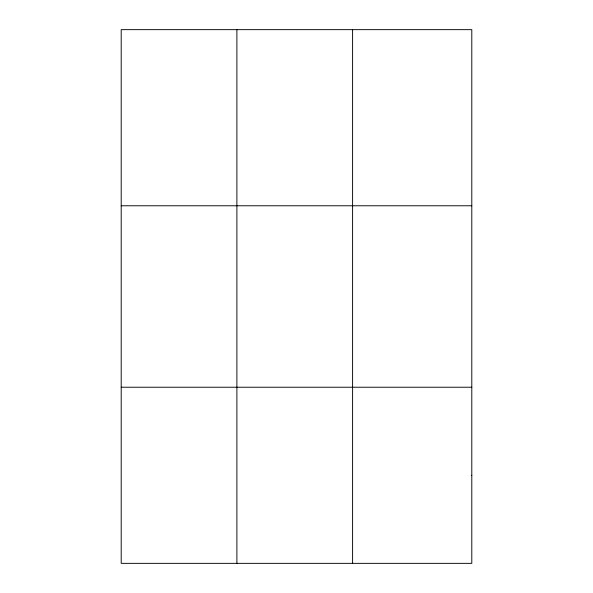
<?xml version="1.0" encoding="UTF-8"?>
<svg xmlns="http://www.w3.org/2000/svg" width="593" height="593" viewBox="0 0 593 593"><rect width="100%" height="100%" fill="white"/><g stroke="black" fill="none" stroke-linecap="round" stroke-linejoin="round"><path stroke-width="0.89" d="M236.896 563.35L236.896 29.65M352.598 563.35L352.598 29.65M121.202 205.771L471.798 205.771M121.202 387.229L471.798 387.229M471.798 475.29L471.798 563.35L121.202 563.35L121.202 29.65L471.798 29.65L471.798 475.29"/></g></svg>
